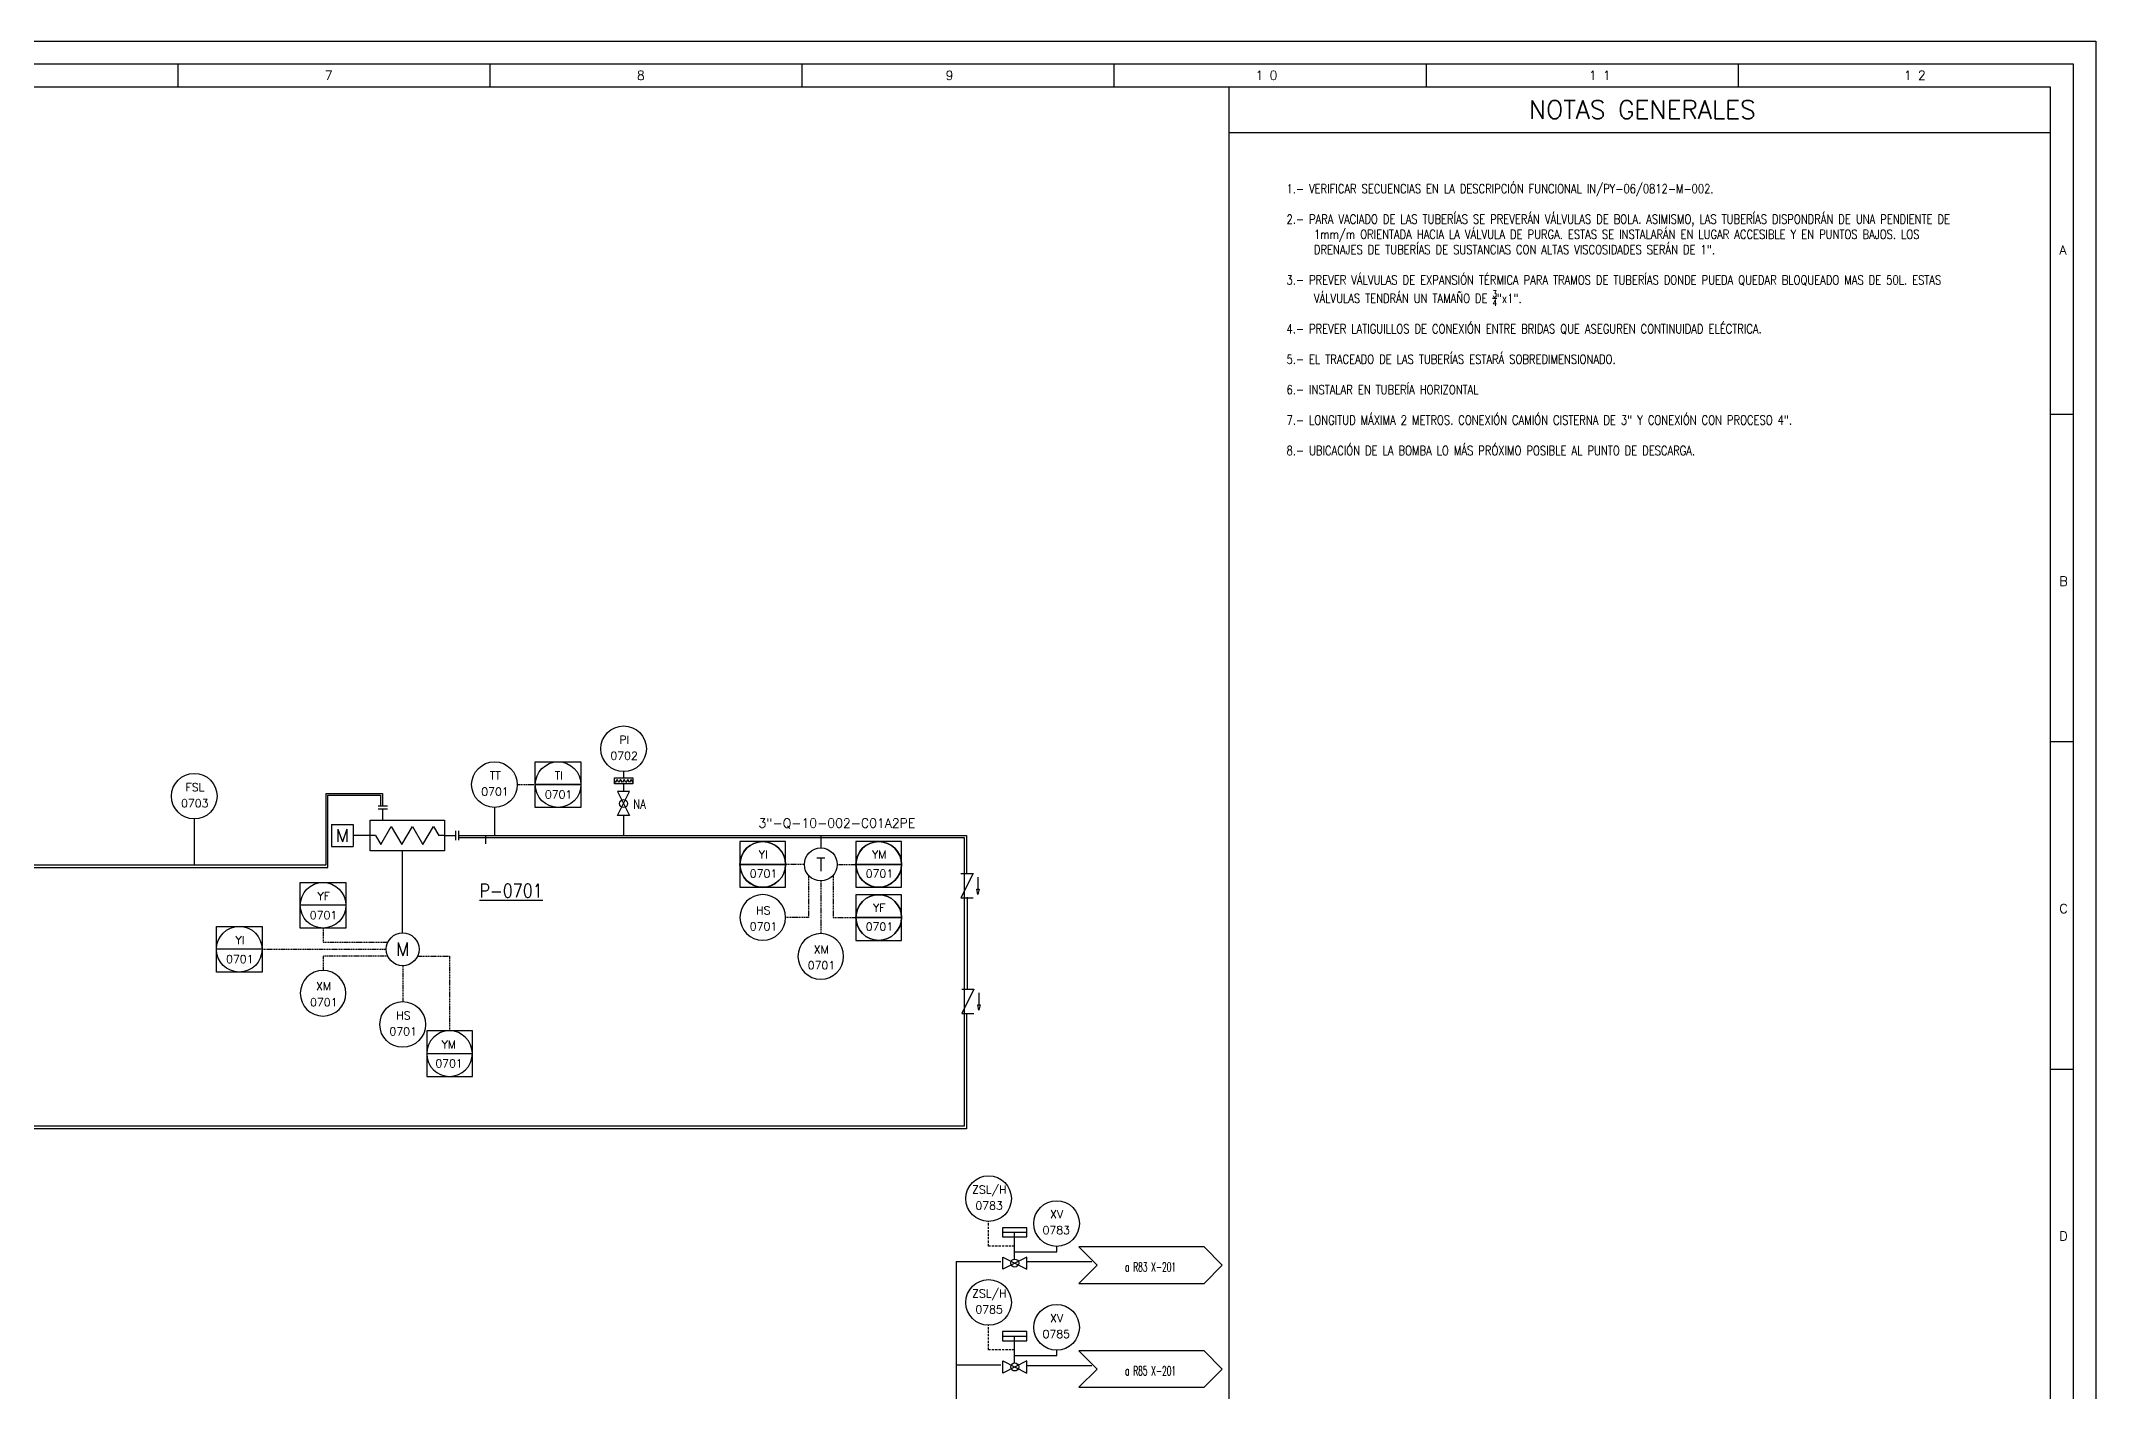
# Model space of a CAD drawing. Header units: millimetres. Extents: x 2166 to 3935, y 3919 to 4513.
# Drawn here: x 2556.4 to 3006.9, y 4217.2 to 4513.2 of the extents above; entities that cross this region are included whole.
import ezdxf
from ezdxf.enums import TextEntityAlignment as Align

# ---------------------------------------------------------------- set-up
doc = ezdxf.new("R2010")
doc.units = ezdxf.units.MM
doc.linetypes.add('TRAZOS', pattern=[0.75, 0.5, -0.25])
doc.layers.add('-FNX_TUBERÍA', color=1, linetype='TRAZOS', true_color=0xff0000)
doc.layers.add('TUBERÍA3', color=1, linetype='Continuous', true_color=0xff0000)
for name, color, linetype in [('CAJETIN', 1, 'Continuous'), ('EQUIPOS', 5, 'Continuous'), ('EQUIPOS 02', 1, 'Continuous'), ('FORMATO', 7, 'Continuous'), ('INSTRUMENTOS', 1, 'Continuous'), ('TEX', 7, 'Continuous'), ('TEX EQUIPOS', 6, 'Continuous'), ('TEXTO-VALVULAS Y ACCESORIOS', 7, 'Continuous'), ('TUBERIA', 5, 'Continuous'), ('TUBERÍA2', 1, 'TRAZOS'), ('VALVULAS Y ACCESORIOS', 1, 'Continuous')]:
    doc.layers.add(name, color=color, linetype=linetype)
doc.styles.add('PY', font='ROMANS.shx')
doc.styles.add('PY1', font='ROMANS.shx', dxfattribs={"width": 0.8})
doc.linetypes.add('SEÑAL_MECANICA2', pattern='A,4.411183,["o",PY,S=4.130212,R=360,X=0,Y=-1.374288],0.588817,-0.374158,["",PY,S=2,R=360,X=0,Y=-0.688262],-2.183682', length=7.55784)

# ---------------------------------------------------------------- blocks, each defined once
blk = doc.blocks.new('SEÑAL CIR')
at = {"color": 1}
blk.add_circle((0, 5.7), 5.7, dxfattribs=at)
at = {"layer": 'INSTRUMENTOS', "linetype": 'Continuous', "style": 'PY', "flags": 4}
for p in [(0.18, 6.94), (0.13, 2.95)]:
    blk.add_attdef('---', text='', height=2, dxfattribs=at).set_placement(p, align=Align.CENTER)
blk = doc.blocks.new('VALV GLOB-V')
at = {"layer": 'INSTRUMENTOS', "color": 1, "flags": 128}
blk.add_lwpolyline([(5.7, -1.43), (5.7, 1.43), (0, -1.43), (0, 1.43)], close=True, dxfattribs=at)
at = {"layer": 'INSTRUMENTOS', "color": 1}
blk.add_circle((2.85, 0), 0.95, dxfattribs=at)
at = {"layer": 'INSTRUMENTOS', "color": 7, "linetype": 'SEÑAL_MECANICA2', "style": 'PY'}
blk.add_attdef('REF.', text='', height=2, dxfattribs=at).set_placement((3, -3.37), align=Align.MIDDLE)
blk = doc.blocks.new('SEÑAL CIRCU MARCO')
at = {"color": 1, "linetype": 'Continuous', "ltscale": 0.5}
blk.add_line((5.7, 5.7), (-5.7, 5.7), dxfattribs=at)
at = {"color": 1, "flags": 128}
blk.add_lwpolyline([(5.7, 0), (-5.7, 0), (-5.7, 11.4), (5.7, 11.4)], close=True, dxfattribs=at)
at = {"color": 1}
blk.add_circle((0, 5.7), 5.7, dxfattribs=at)
at = {"style": 'PY'}
for tag, p in [('XXX', (0.18, 7.98)), ('YYY', (0.13, 3.24))]:
    blk.add_attdef(tag, text='', height=2, dxfattribs=at).set_placement(p, align=Align.MIDDLE)
blk = doc.blocks.new('DIAFRAGMA')
at = {"layer": 'INSTRUMENTOS', "color": 1, "ltscale": 0.1, "flags": 128}
blk.add_lwpolyline([(0, -2.25), (0, 2.25), (1.5, 2.25), (1.5, -2.25)], close=True, dxfattribs=at)
blk.add_lwpolyline([(0.46, -2.25), (1.12, -1.86), (0.38, -1.43), (1.12, -1), (0.38, -0.56), (1.12, -0.13), (0.38, 0.3), (1.12, 0.73), (0.38, 1.17), (1.12, 1.6), (0.38, 2.03), (0.75, 2.25)], dxfattribs=at)
blk = doc.blocks.new('MARCO-A1')
at = {"layer": 'FORMATO', "color": 5}
for p, q in [((420.5, 589), (420.5, 584)), ((488.92, 589), (488.92, 584)), ((557.33, 589), (557.33, 584)), ((625.75, 589), (625.75, 584)), ((694.17, 589), (694.17, 584)), ((762.58, 589), (762.58, 584)), ((831, 512.25), (836, 512.25)), ((831, 440.5), (836, 440.5)), ((831, 368.75), (836, 368.75))]:
    blk.add_line(p, q, dxfattribs=at)
at = {"layer": 'FORMATO', "color": 1}
blk.add_lwpolyline([(0, 594), (841, 594), (841, 0), (0, 0)], close=True, dxfattribs=at)
at = {"layer": 'FORMATO', "color": 5}
blk.add_lwpolyline([(5, 589), (836, 589), (836, 5), (5, 5)], close=True, dxfattribs=at)
at = {"layer": 'FORMATO', "color": 8, "linetype": 'Continuous'}
blk.add_lwpolyline([(10, 584), (831, 584), (831, 10), (10, 10)], close=True, dxfattribs=at)
at = {"layer": 'FORMATO', "color": 1, "style": 'PY'}
for s, p in [('7', (452.75, 585.5)), ('8', (521.17, 585.5)), ('9', (588.85, 585.5)), ('1 0', (656.77, 585.5)), ('1 1', (729.83, 585.5)), ('1 2', (798.88, 585.5)), ('A', (833, 547.25)), ('B', (833, 474.67)), ('C', (833, 402.92)), ('D', (833, 331.17))]:
    blk.add_text(s, height=2, dxfattribs=at).set_placement(p)
blk = doc.blocks.new('BOMBA VOLUMETRICA')
at = {"layer": 'EQUIPOS', "linetype": 'Continuous'}
for p, q in [((-11.27, -4.05), (-11.27, -8.85)), ((-11.27, -4.05), (-6.47, -4.05)), ((-6.47, -4.05), (-6.47, -8.85)), ((-0.45, -8.45), (1.86, -4.45)), ((0, -3.12), (0, -0.67)), ((1.86, -4.45), (4.17, -8.45)), ((4.17, -8.45), (6.48, -4.45)), ((6.48, -4.45), (8.79, -8.45)), ((8.79, -8.45), (11.1, -4.45)), ((11.1, -4.45), (12.25, -6.45)), ((-11.27, -8.85), (-6.47, -8.85)), ((-1.61, -6.45), (-6.47, -6.45)), ((-1.61, -6.45), (-0.45, -8.45)), ((13.52, -6.45), (12.25, -6.45)), ((13.52, -6.45), (15.97, -6.45))]:
    blk.add_line(p, q, dxfattribs=at)
at = {"layer": 'EQUIPOS', "linetype": 'Continuous', "flags": 128}
blk.add_lwpolyline([(-2.78, -3.12), (13.52, -3.12), (13.52, -9.79), (-2.78, -9.79)], close=True, dxfattribs=at)
at = {"layer": 'VALVULAS Y ACCESORIOS', "ltscale": 0.1}
for p, q in [((1, 0), (-1, 0)), ((1, -0.67), (-1, -0.67)), ((15.97, -7.45), (15.97, -5.45)), ((16.64, -7.45), (16.64, -5.45))]:
    blk.add_line(p, q, dxfattribs=at)
at = {"layer": 'EQUIPOS 02', "style": 'PY'}
blk.add_text('M', height=2.8, dxfattribs=at).set_placement((-8.87, -6.45), align=Align.MIDDLE)
at = {"layer": 'TEX EQUIPOS', "linetype": 'Continuous', "style": 'PY1', "width": 0.8}
blk.add_attdef('REF_EQUIPO', text='', height=3, dxfattribs=at).set_placement((2.35, -13.59), align=Align.MIDDLE_CENTER)
blk = doc.blocks.new('VALVULA RETENCION')
at = {"layer": 'VALVULAS Y ACCESORIOS'}
blk.add_line((0.79, 2.4), (3.43, 2.4), dxfattribs=at)
at = {"layer": 'VALVULAS Y ACCESORIOS', "flags": 128}
blk.add_lwpolyline([(0, -1.33), (0, 1.33), (5.33, -1.33), (5.33, 1.33)], dxfattribs=at)
blk.add_lwpolyline([(4.65, 2.4), (3.43, 2.14), (3.43, 2.66)], close=True, dxfattribs=at)
at = {"layer": 'TEXTO-VALVULAS Y ACCESORIOS', "linetype": 'SEÑAL_MECANICA2', "style": 'PY1', "width": 0.8}
blk.add_attdef('REF.', text='', height=2, dxfattribs=at).set_placement((2.94, -3.07), align=Align.MIDDLE)
blk = doc.blocks.new('BANDERA DE FLUJO')
at = {"layer": 'TEX', "color": 1, "ltscale": 0.1, "flags": 128}
blk.add_lwpolyline([(-4, 4), (-31.46, 4), (-27.46, 0), (-31.46, -4), (-4, -4), (0, 0)], close=True, dxfattribs=at)
at = {"layer": 'TEX', "style": 'PY1', "width": 0.8}
for tag, p in [('ETIQUETA-LINEA-1', (-15.73, 0.61)), ('ETIQUETA-LINEA-2', (-15.73, -2.91))]:
    blk.add_attdef(tag, text='', height=2, dxfattribs=at).set_placement(p, align=Align.CENTER)

msp = doc.modelspace()

# ---------------------------------------------------------------- linework, layer by layer
at = {"layer": '-FNX_TUBERÍA', "color": 1, "ltscale": 0.5}
for points in [[(2618.23, 4318.83), (2618.23, 4315.73), (2632.44, 4315.73)], [(2632.44, 4312.66), (2618.23, 4312.66), (2618.23, 4309.55)], [(2638.95, 4312.66), (2645.96, 4312.66), (2645.96, 4296.33)]]:
    msp.add_lwpolyline(points, dxfattribs=at)
at = {"color": 1}
for p, q in [((2684.12, 4353.13), (2684.12, 4351.77)), ((2684.12, 4350.42), (2684.12, 4348.75)), ((2590, 4342.74), (2590, 4332.69)), ((2655.81, 4345.27), (2655.81, 4339.15)), ((2684.12, 4343.48), (2684.12, 4339.15)), ((2653.83, 4339.15), (2653.83, 4337.29)), ((2635.68, 4317.79), (2635.68, 4335.8))]:
    msp.add_line(p, q, dxfattribs=at)
at = {"color": 5}
for p, q in [((2618.89, 4332.69), (2618.89, 4348.31)), ((2618.89, 4348.31), (2631.27, 4348.31)), ((2631.27, 4348.31), (2631.27, 4345.58)), ((2759.29, 4339.15), (2759.29, 4330.81)), ((2759.41, 4325.59), (2759.41, 4305.47)), ((2757.05, 4245.75), (2766.79, 4245.75)), ((2757.05, 4245.75), (2757.05, 4171.27)), ((2772.51, 4245.77), (2786.73, 4245.77)), ((2757.05, 4223.1), (2766.79, 4223.1)), ((2772.51, 4223.01), (2786.73, 4223.01))]:
    msp.add_line(p, q, dxfattribs=at)
at = {"color": 4}
for p, q in [((2619.25, 4332.08), (2619.25, 4347.97)), ((2619.25, 4347.97), (2630.82, 4347.97)), ((2630.82, 4347.97), (2630.82, 4345.58)), ((2647.99, 4338.69), (2758.8, 4338.69)), ((2758.8, 4338.69), (2758.8, 4275.4)), ((2758.8, 4275.4), (2235.15, 4275.4))]:
    msp.add_line(p, q, dxfattribs=at)
at = {"color": 1}
for centre in [(2727.34, 4332.79), (2635.69, 4314.19)]:
    msp.add_circle(centre, 3.6, dxfattribs=at)
at = {"layer": 'CAJETIN', "color": 8, "linetype": 'Continuous'}
msp.add_line((2816.87, 3929.19), (2816.87, 4503.19), dxfattribs=at)
at = {"layer": 'CAJETIN', "color": 8}
msp.add_line((2816.87, 4493.19), (2996.87, 4493.19), dxfattribs=at)
at = {"layer": 'TUBERIA', "color": 5, "linetype": 'Continuous'}
for p, q in [((2647.99, 4339.15), (2662.76, 4339.15)), ((2662.76, 4339.15), (2759.29, 4339.15)), ((2350.33, 4332.69), (2575.14, 4332.69)), ((2575.14, 4332.69), (2618.89, 4332.69)), ((2607.12, 4332.69), (2618.89, 4332.69))]:
    msp.add_line(p, q, dxfattribs=at)
at = {"layer": 'TUBERIA', "color": 4, "linetype": 'Continuous'}
msp.add_line((2350.33, 4332.1), (2619.25, 4332.08), dxfattribs=at)
at = {"layer": 'TUBERIA', "color": 1, "linetype": 'TRAZOS', "ltscale": 0.5}
for p, q in [((2604.87, 4314.19), (2632.09, 4314.19)), ((2635.69, 4310.59), (2635.69, 4302.71))]:
    msp.add_line(p, q, dxfattribs=at)
at = {"layer": 'TUBERIA', "color": 5, "linetype": 'Continuous'}
msp.add_lwpolyline([(2759.29, 4300.1), (2759.29, 4274.83), (2235.75, 4274.83), (2235.75, 4243.84)], dxfattribs=at)
at = {"layer": 'TUBERÍA2', "color": 1, "ltscale": 0.5}
msp.add_lwpolyline([(2660.81, 4350.27), (2664.76, 4350.27)], dxfattribs=at)
at = {"layer": 'TUBERÍA2', "ltscale": 0.5}
for points in [[(2723.74, 4332.79), (2719.63, 4332.79)], [(2724.63, 4330.41), (2724.63, 4321.15), (2719.63, 4321.15)], [(2727.34, 4329.19), (2727.34, 4317.64)], [(2730.04, 4330.41), (2730.04, 4321.15), (2735.04, 4321.15)], [(2730.94, 4332.79), (2735.04, 4332.79)]]:
    msp.add_lwpolyline(points, dxfattribs=at)
at = {"layer": 'TUBERÍA2'}
for points in [[(2769.82, 4249.15), (2764.13, 4249.15), (2764.13, 4254.5)], [(2769.82, 4226.4), (2764.13, 4226.4), (2764.13, 4231.74)]]:
    msp.add_lwpolyline(points, dxfattribs=at)
at = {"layer": 'TUBERÍA3'}
for points in [[(2664.76, 4350.27), (2674.76, 4350.27)], [(2727.34, 4339.15), (2727.34, 4336.39)], [(2709.63, 4332.78), (2719.63, 4332.79)], [(2735.04, 4332.78), (2745.04, 4332.79)], [(2735.04, 4321.15), (2745.04, 4321.15)], [(2769.82, 4247.93), (2779.12, 4247.93)], [(2779.12, 4247.93), (2779.12, 4249.04)], [(2769.82, 4225.17), (2779.12, 4225.17)], [(2779.12, 4225.17), (2779.12, 4226.28)]]:
    msp.add_lwpolyline(points, dxfattribs=at)
for centre in [(2669.76, 4350.27), (2714.63, 4332.79), (2740.04, 4332.79), (2740.04, 4321.15)]:
    msp.add_circle(centre, 5, dxfattribs=at)
at = {"layer": 'VALVULAS Y ACCESORIOS'}
for p, q in [((2767.15, 4252.18), (2772.49, 4252.18)), ((2769.82, 4246.37), (2769.82, 4252.18)), ((2767.15, 4229.42), (2772.49, 4229.42)), ((2769.82, 4223.61), (2769.82, 4229.42))]:
    msp.add_line(p, q, dxfattribs=at)
at = {"layer": 'VALVULAS Y ACCESORIOS', "flags": 128}
for points in [[(2767.15, 4253.18), (2767.15, 4251.18), (2772.49, 4251.18), (2772.49, 4253.18)], [(2767.15, 4230.42), (2767.15, 4228.42), (2772.49, 4228.42), (2772.49, 4230.42)]]:
    msp.add_lwpolyline(points, close=True, dxfattribs=at)

# ---------------------------------------------------------------- block references
msp.add_blockref('MARCO-A1', (2165.87, 3919.19))
at = {"linetype": 'Continuous'}
ref = msp.add_blockref('SEÑAL CIR', (2684.12, 4353.13), dxfattribs=dict(at, xscale=0.877100000000155, yscale=0.877100000000155, zscale=0.877100000000155))
ref.add_attrib('---', 'PI', dxfattribs={"layer": 'INSTRUMENTOS', "color": 7, "linetype": 'Continuous', "height": 1.754, "style": 'PY'}).set_placement((2684.28, 4359.22), align=Align.CENTER)
ref.add_attrib('---', '0702', dxfattribs={"layer": 'INSTRUMENTOS', "color": 7, "linetype": 'Continuous', "height": 1.754, "style": 'PY'}).set_placement((2684.23, 4355.72), align=Align.CENTER)
ref = msp.add_blockref('SEÑAL CIR', (2590, 4342.74), dxfattribs=dict(at, xscale=0.877100000000155, yscale=0.877100000000155, zscale=0.877100000000155))
ref.add_attrib('---', 'FSL', dxfattribs={"layer": 'INSTRUMENTOS', "color": 7, "linetype": 'Continuous', "height": 1.754, "style": 'PY'}).set_placement((2590.16, 4348.82), align=Align.CENTER)
ref.add_attrib('---', '0703', dxfattribs={"layer": 'INSTRUMENTOS', "color": 7, "linetype": 'Continuous', "height": 1.754, "style": 'PY'}).set_placement((2590.11, 4345.32), align=Align.CENTER)
ref = msp.add_blockref('SEÑAL CIR', (2655.81, 4345.27), dxfattribs=dict(at, xscale=0.877100000000155, yscale=0.877100000000155, zscale=0.877100000000155))
ref.add_attrib('---', 'TT', dxfattribs={"layer": 'INSTRUMENTOS', "color": 7, "linetype": 'Continuous', "height": 1.754, "style": 'PY'}).set_placement((2655.97, 4351.36), align=Align.CENTER)
ref.add_attrib('---', '0701', dxfattribs={"layer": 'INSTRUMENTOS', "color": 7, "linetype": 'Continuous', "height": 1.754, "style": 'PY'}).set_placement((2655.92, 4347.86), align=Align.CENTER)
for p, xscale, yscale, zscale, values in [((2669.76, 4345.27), 0.8771000000000413, 0.8771000000000413, 0.8771000000000413, {'XXX': 'TI', 'YYY': '0701'}), ((2618.23, 4318.83), 0.8771000000000413, 0.8771000000000413, 0.8771000000000413, {'XXX': 'YF', 'YYY': '0701'}), ((2599.87, 4309.2), 0.877100000000155, 0.877100000000155, 0.877100000000155, {'XXX': 'YI', 'YYY': '0701'})]:
    msp.add_blockref('SEÑAL CIRCU MARCO', p, dxfattribs=dict(xscale=xscale, yscale=yscale, zscale=zscale)).add_auto_attribs(values)
at = {"color": 1, "linetype": 'Continuous', "xscale": 0.8999999999999773, "yscale": 0.8999999999999773, "zscale": 0.8999999999999773, "rotation": 90}
msp.add_blockref('DIAFRAGMA', (2684.12, 4350.42), dxfattribs=at)
at = {"linetype": 'Continuous', "xscale": 0.9232631578947803, "yscale": 0.9232631578947803, "zscale": 0.9232631578947803, "rotation": 90}
msp.add_blockref('VALV GLOB-V', (2684.12, 4343.48), dxfattribs=at)
at = {"linetype": 'Continuous'}
msp.add_blockref('BOMBA VOLUMETRICA', (2631.34, 4345.58), dxfattribs=at)
ref = msp.add_blockref('SEÑAL CIRCU MARCO', (2714.63, 4337.78), dxfattribs=dict(xscale=-0.8771000000000413, yscale=0.8771000000000413, zscale=0.8771000000000413, rotation=180))
ref.add_attrib('XXX', '0701', dxfattribs={"height": 1.754, "style": 'PY'}).set_placement((2714.79, 4330.78), align=Align.MIDDLE)
ref.add_attrib('YYY', 'YI', dxfattribs={"height": 1.754, "style": 'PY'}).set_placement((2714.74, 4334.94), align=Align.MIDDLE)
ref = msp.add_blockref('SEÑAL CIRCU MARCO', (2740.04, 4337.78), dxfattribs=dict(xscale=-0.8771000000000413, yscale=0.8771000000000413, zscale=0.8771000000000413, rotation=180))
ref.add_attrib('XXX', '0701', dxfattribs={"height": 1.754, "style": 'PY'}).set_placement((2740.2, 4330.78), align=Align.MIDDLE)
ref.add_attrib('YYY', 'YM', dxfattribs={"height": 1.754, "style": 'PY'}).set_placement((2740.15, 4334.94), align=Align.MIDDLE)
at = {"linetype": 'Continuous', "rotation": 270}
for p in [(2759.39, 4330.81), (2759.6, 4305.47)]:
    msp.add_blockref('VALVULA RETENCION', p, dxfattribs=at)
at = {"linetype": 'Continuous'}
ref = msp.add_blockref('SEÑAL CIR', (2714.63, 4326.17), dxfattribs=dict(at, xscale=-0.8771000000000413, yscale=0.8771000000000413, zscale=0.8771000000000413, rotation=180))
ref.add_attrib('---', '0701', dxfattribs={"layer": 'INSTRUMENTOS', "color": 7, "linetype": 'Continuous', "height": 1.754, "style": 'PY'}).set_placement((2714.79, 4318.33), align=Align.CENTER)
ref.add_attrib('---', 'HS', dxfattribs={"layer": 'INSTRUMENTOS', "color": 7, "linetype": 'Continuous', "height": 1.754, "style": 'PY'}).set_placement((2714.74, 4321.83), align=Align.CENTER)
ref = msp.add_blockref('SEÑAL CIRCU MARCO', (2740.04, 4326.15), dxfattribs=dict(xscale=-0.8771000000000413, yscale=0.8771000000000413, zscale=0.8771000000000413, rotation=180))
ref.add_attrib('XXX', '0701', dxfattribs={"height": 1.754, "style": 'PY'}).set_placement((2740.2, 4319.15), align=Align.MIDDLE)
ref.add_attrib('YYY', 'YF', dxfattribs={"height": 1.754, "style": 'PY'}).set_placement((2740.15, 4323.31), align=Align.MIDDLE)
ref = msp.add_blockref('SEÑAL CIR', (2727.34, 4317.64), dxfattribs=dict(at, xscale=-0.8771000000000413, yscale=0.8771000000000413, zscale=0.8771000000000413, rotation=180))
ref.add_attrib('---', '0701', dxfattribs={"layer": 'INSTRUMENTOS', "color": 7, "linetype": 'Continuous', "height": 1.754, "style": 'PY'}).set_placement((2727.5, 4309.8), align=Align.CENTER)
ref.add_attrib('---', 'XM', dxfattribs={"layer": 'INSTRUMENTOS', "color": 7, "linetype": 'Continuous', "height": 1.754, "style": 'PY'}).set_placement((2727.45, 4313.3), align=Align.CENTER)
ref = msp.add_blockref('SEÑAL CIR', (2618.23, 4309.55), dxfattribs=dict(at, xscale=-0.8771000000000413, yscale=0.8771000000000413, zscale=0.8771000000000413, rotation=180))
ref.add_attrib('---', '0701', dxfattribs={"layer": 'INSTRUMENTOS', "color": 7, "linetype": 'Continuous', "height": 1.754, "style": 'PY'}).set_placement((2618.39, 4301.71), align=Align.CENTER)
ref.add_attrib('---', 'XM', dxfattribs={"layer": 'INSTRUMENTOS', "color": 7, "linetype": 'Continuous', "height": 1.754, "style": 'PY'}).set_placement((2618.34, 4305.21), align=Align.CENTER)
ref = msp.add_blockref('SEÑAL CIR', (2635.69, 4292.72), dxfattribs=dict(at, xscale=0.877100000000155, yscale=0.877100000000155, zscale=0.877100000000155))
ref.add_attrib('---', 'HS', dxfattribs={"layer": 'INSTRUMENTOS', "color": 7, "linetype": 'Continuous', "height": 1.754, "style": 'PY'}).set_placement((2635.85, 4298.8), align=Align.CENTER)
ref.add_attrib('---', '0701', dxfattribs={"layer": 'INSTRUMENTOS', "color": 7, "linetype": 'Continuous', "height": 1.754, "style": 'PY'}).set_placement((2635.8, 4295.31), align=Align.CENTER)
ref = msp.add_blockref('SEÑAL CIRCU MARCO', (2645.96, 4286.33), dxfattribs=dict(xscale=-0.8771000000000413, yscale=0.8771000000000413, zscale=0.8771000000000413))
ref.add_attrib('XXX', 'YM', dxfattribs={"height": 1.754, "style": 'PY'}).set_placement((2645.8, 4293.33), align=Align.MIDDLE)
ref.add_attrib('YYY', '0701', dxfattribs={"height": 1.754, "style": 'PY'}).set_placement((2645.85, 4289.17), align=Align.MIDDLE)
ref = msp.add_blockref('SEÑAL CIR', (2764.13, 4254.56), dxfattribs=dict(at, xscale=0.8771000000000413, yscale=0.8771000000000413, zscale=0.8771000000000413))
ref.add_attrib('---', 'ZSL/H', dxfattribs={"layer": 'INSTRUMENTOS', "color": 7, "linetype": 'Continuous', "height": 1.754, "style": 'PY'}).set_placement((2764.29, 4260.65), align=Align.CENTER)
ref.add_attrib('---', '0783', dxfattribs={"layer": 'INSTRUMENTOS', "color": 7, "linetype": 'Continuous', "height": 1.754, "style": 'PY'}).set_placement((2764.24, 4257.15), align=Align.CENTER)
ref = msp.add_blockref('SEÑAL CIR', (2779.04, 4249.1), dxfattribs=dict(at, xscale=0.8770999999999276, yscale=0.8770999999999276, zscale=0.8770999999999276))
ref.add_attrib('---', 'XV', dxfattribs={"layer": 'INSTRUMENTOS', "color": 7, "linetype": 'Continuous', "height": 1.754, "style": 'PY'}).set_placement((2779.04, 4255.26), align=Align.CENTER)
ref.add_attrib('---', '0783', dxfattribs={"layer": 'INSTRUMENTOS', "color": 7, "linetype": 'Continuous', "height": 1.754, "style": 'PY'}).set_placement((2778.97, 4251.77), align=Align.CENTER)
ref = msp.add_blockref('BANDERA DE FLUJO', (2815.36, 4244.98))
ref.add_attrib('ETIQUETA-LINEA-1', 'a R83 X-201', dxfattribs={"layer": 'TEX', "height": 2, "style": 'PY1', "width": 0.6}).set_placement((2799.63, 4245.58), align=Align.TOP_CENTER)
at = {"linetype": 'Continuous', "xscale": 0.9232631578945529, "yscale": 0.9232631578945529, "zscale": 0.9232631578945529}
for p in [(2767.22, 4245.42), (2767.22, 4222.66)]:
    msp.add_blockref('VALV GLOB-V', p, dxfattribs=at)
at = {"linetype": 'Continuous'}
ref = msp.add_blockref('SEÑAL CIR', (2764.13, 4231.81), dxfattribs=dict(at, xscale=0.8771000000000413, yscale=0.8771000000000413, zscale=0.8771000000000413))
ref.add_attrib('---', 'ZSL/H', dxfattribs={"layer": 'INSTRUMENTOS', "color": 7, "linetype": 'Continuous', "height": 1.754, "style": 'PY'}).set_placement((2764.29, 4237.89), align=Align.CENTER)
ref.add_attrib('---', '0785', dxfattribs={"layer": 'INSTRUMENTOS', "color": 7, "linetype": 'Continuous', "height": 1.754, "style": 'PY'}).set_placement((2764.24, 4234.39), align=Align.CENTER)
ref = msp.add_blockref('SEÑAL CIR', (2779.04, 4226.35), dxfattribs=dict(at, xscale=0.8770999999999276, yscale=0.8770999999999276, zscale=0.8770999999999276))
ref.add_attrib('---', 'XV', dxfattribs={"layer": 'INSTRUMENTOS', "color": 7, "linetype": 'Continuous', "height": 1.754, "style": 'PY'}).set_placement((2779.04, 4232.5), align=Align.CENTER)
ref.add_attrib('---', '0785', dxfattribs={"layer": 'INSTRUMENTOS', "color": 7, "linetype": 'Continuous', "height": 1.754, "style": 'PY'}).set_placement((2778.97, 4229.01), align=Align.CENTER)
ref = msp.add_blockref('BANDERA DE FLUJO', (2815.36, 4222.22))
ref.add_attrib('ETIQUETA-LINEA-1', 'a R85 X-201', dxfattribs={"layer": 'TEX', "height": 2, "style": 'PY1', "width": 0.6}).set_placement((2799.63, 4222.82), align=Align.TOP_CENTER)

# ---------------------------------------------------------------- texts
at = {"color": 7, "style": 'PY'}
for s, p in [('T', (2727.34, 4332.79)), ('M', (2635.69, 4314.19))]:
    msp.add_text(s, height=2.92, dxfattribs=at).set_placement(p, align=Align.MIDDLE)
at = {"linetype": 'Continuous', "insert": (2829.44, 4481.85), "char_height": 2, "width": 159.6115, "attachment_point": 1, "style": 'PY1'}
msp.add_mtext('\\A1;1.- VERIFICAR SECUENCIAS EN LA DESCRIPCIÓN FUNCIONAL IN/PY-06/0812-M-002.\\P\\P\\pi-6,l6;2.- PARA VACIADO DE LAS TUBERÍAS SE PREVERÁN VÁLVULAS DE BOLA. ASIMISMO, LAS TUBERÍAS DISPONDRÁN DE UNA PENDIENTE DE 1mm/m ORIENTADA HACIA LA VÁLVULA DE PURGA. ESTAS SE INSTALARÁN EN LUGAR ACCESIBLE Y EN PUNTOS BAJOS. LOS DRENAJES DE TUBERÍAS DE SUSTANCIAS CON ALTAS VISCOSIDADES SERÁN DE 1".\\P\\pi0,l0;\\P\\pi-6,l6;3.- PREVER VÁLVULAS DE EXPANSIÓN TÉRMICA PARA TRAMOS DE TUBERÍAS DONDE PUEDA QUEDAR BLOQUEADO MAS DE 50L. ESTAS VÁLVULAS TENDRÁN UN TAMAÑO DE {\\H0.7x;\\S3/4;\\H1.429x;"x1".\\P\\pi0,l0;}\\P4.- PREVER LATIGUILLOS DE CONEXIÓN ENTRE BRIDAS QUE ASEGUREN CONTINUIDAD ELÉCTRICA.\\P \\P5.- EL TRACEADO DE LAS TUBERÍAS ESTARÁ SOBREDIMENSIONADO.\\P^I\\P6.- INSTALAR EN TUBERÍA HORIZONTAL\\P\\P7.- LONGITUD MÁXIMA 2 METROS. CONEXIÓN CAMIÓN CISTERNA DE 3" Y CONEXIÓN CON PROCESO 4".^I\\P\\P8.- UBICACIÓN DE LA BOMBA LO MÁS PRÓXIMO POSIBLE AL PUNTO DE DESCARGA.', dxfattribs=at)
at = {"layer": 'EQUIPOS', "color": 6, "linetype": 'Continuous', "style": 'PY', "width": 0.85}
msp.add_text('%%UP-0701', height=3, dxfattribs=at).set_placement((2659.44, 4325.52), align=Align.CENTER)
at = {"layer": 'TEX', "color": 8, "style": 'PY'}
msp.add_text('NOTAS GENERALES', height=4, dxfattribs=at).set_placement((2907.43, 4496.19), align=Align.CENTER)
at = {"layer": 'TEX', "color": 7, "insert": (2687.62, 4346), "char_height": 2, "width": 28.6036, "attachment_point": 5, "style": 'PY1'}
msp.add_mtext('NA', dxfattribs=at)
at = {"layer": 'TEXTO-VALVULAS Y ACCESORIOS', "style": 'PY'}
msp.add_text('3"-Q-10-002-C01A2PE', height=2, dxfattribs=at).set_placement((2730.87, 4340.84), align=Align.CENTER)

doc.saveas('drawing.dxf')
